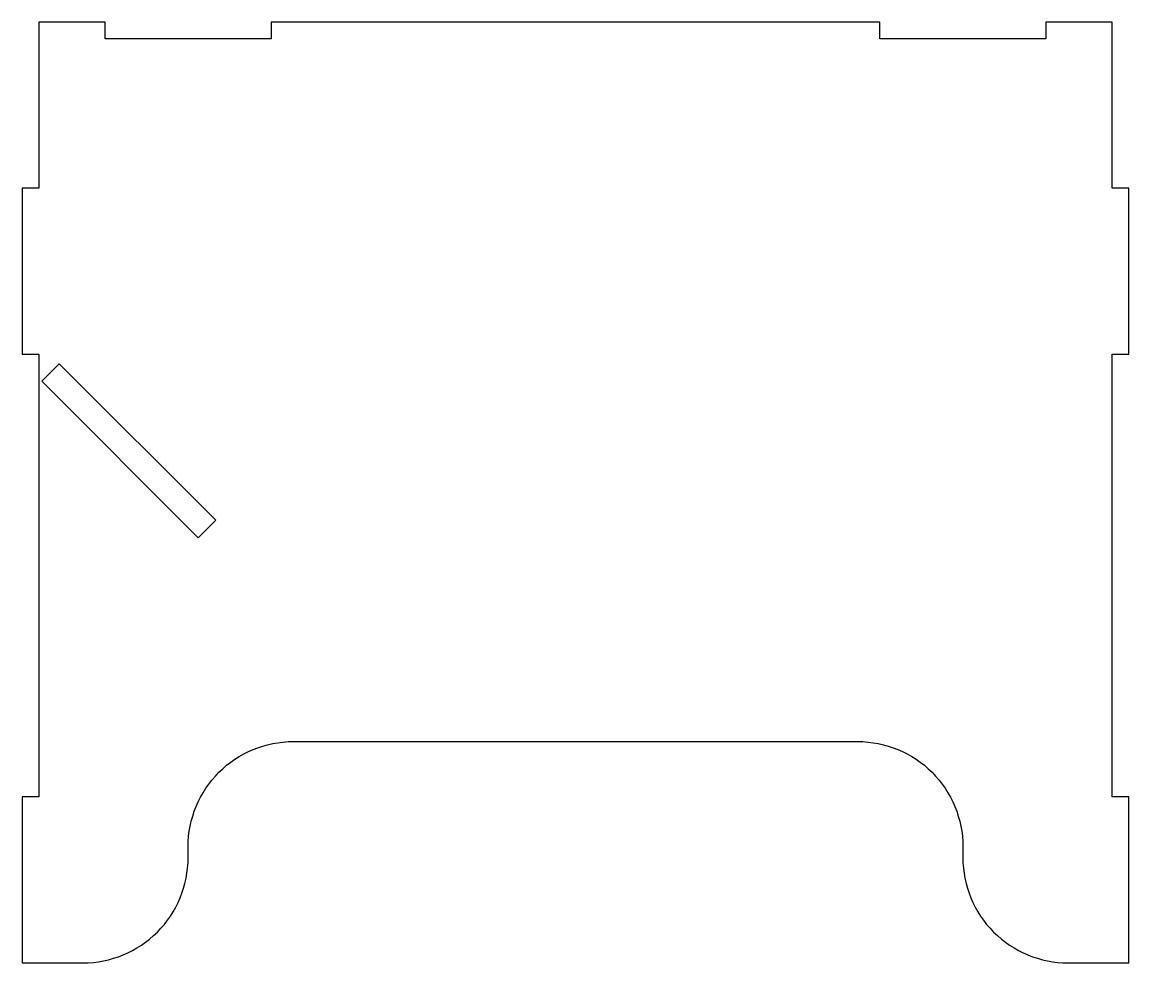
# Model space of a CAD drawing. Header units: millimetres. Extents: x -200 to 0, y 30 to 200.
import ezdxf

# ---------------------------------------------------------------- set-up
doc = ezdxf.new("R2010")
doc.units = ezdxf.units.MM
doc.layers.get('0').update_dxf_attribs({"linetype": 'CONTINUOUS'})

msp = doc.modelspace()

# ---------------------------------------------------------------- linework, layer by layer
msp.add_lwpolyline([(-189, 30, 0.414214), (-170, 49), (-170, 51, -0.414214), (-151, 70), (-49, 70, -0.414214), (-30, 51), (-30, 49, 0.414214), (-11, 30), (0, 30), (0, 60), (-3, 60), (-3, 140), (0, 140), (0, 170), (-3, 170), (-3, 200), (-15, 200), (-15, 197), (-45, 197), (-45, 200), (-155, 200), (-155, 197), (-185, 197), (-185, 200), (-197, 200), (-197, 170), (-200, 170), (-200, 140), (-197, 140), (-197, 60), (-200, 60), (-200, 30)], format="xyb", close=True)
msp.add_lwpolyline([(-168.18, 106.82), (-196.46, 135.11), (-193.28, 138.28), (-165, 110)], close=True)

doc.saveas('drawing.dxf')
